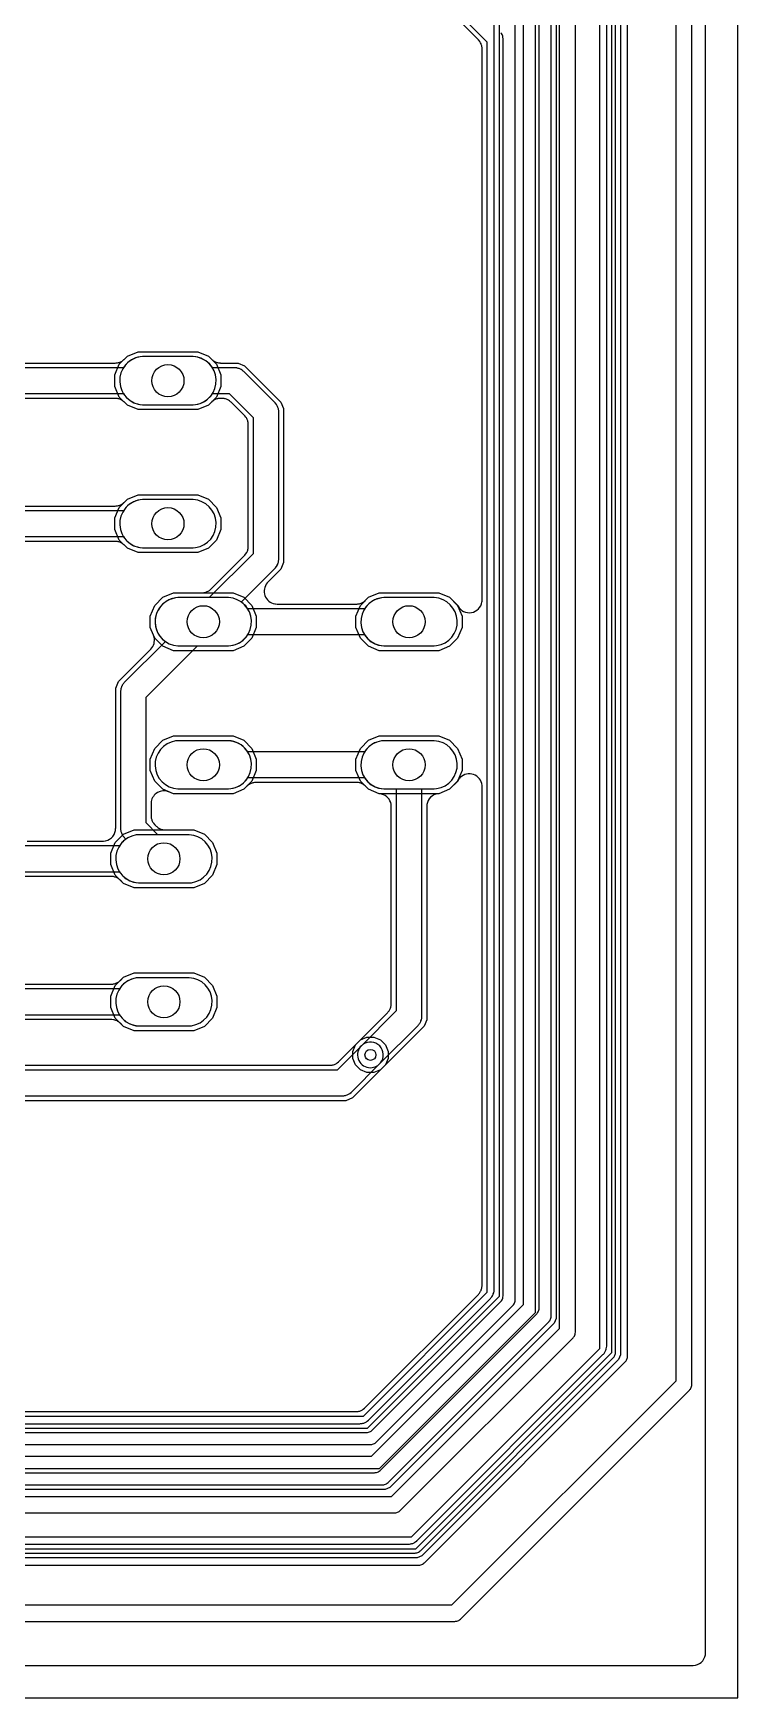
# Model space of a CAD drawing. Header units: millimetres. Extents: x -1 to 100, y 0 to 80.
# Drawn here: x 77.7 to 100, y 0 to 52.6 of the extents above; entities that cross this region are included whole.
import ezdxf

# ---------------------------------------------------------------- set-up
doc = ezdxf.new("R2010")
doc.units = ezdxf.units.MM

msp = doc.modelspace()

# ---------------------------------------------------------------- linework, layer by layer
at = {"layer": '16_copper'}
for points in [[(33.59, 13.96), (45.063, 2.487), (45.078, 2.475), (45.093, 2.462, 0.118893), (45.203, 2.416), (45.243, 2.413, 0.000218), (45.243, 2.413), (91.059, 2.413), (91.078, 2.415), (91.098, 2.416, 0.118891), (91.208, 2.461), (91.238, 2.487), (91.239, 2.487), (91.239, 2.487), (98.478, 9.726), (98.49, 9.741), (98.503, 9.756, 0.118893), (98.549, 9.866), (98.552, 9.906, 0.000218), (98.552, 9.906), (98.552, 62.611)], [(36.13, 13.96), (45.825, 4.265), (45.84, 4.253), (45.855, 4.24, 0.118893), (45.965, 4.194), (46.005, 4.191, 0.000218), (46.005, 4.191), (89.916, 4.191), (89.935, 4.193), (89.955, 4.194, 0.118891), (90.065, 4.239), (90.095, 4.265), (90.096, 4.265), (90.096, 4.265), (96.446, 10.615), (96.458, 10.63), (96.471, 10.645, 0.118893), (96.517, 10.755), (96.52, 10.795, 0.000218), (96.52, 10.795), (96.52, 62.865)], [(46.342, 4.851), (89.579, 4.851), (89.579, 4.851), (89.579, 4.851), (89.603, 4.853), (89.63, 4.855), (89.63, 4.855), (89.63, 4.855), (89.653, 4.859), (89.679, 4.864), (89.679, 4.864), (89.679, 4.864, 0.030914), (89.727, 4.879), (89.727, 4.879), (89.727, 4.879, 0.030916), (89.773, 4.9), (89.773, 4.9), (89.773, 4.9, 0.030915), (89.816, 4.927), (89.816, 4.927), (89.816, 4.927), (89.816, 4.927), (89.855, 4.959), (89.862, 4.966), (89.867, 4.97), (95.741, 10.844), (95.741, 10.844), (95.741, 10.844), (95.754, 10.86), (95.774, 10.882), (95.774, 10.882), (95.774, 10.882), (95.785, 10.898), (95.802, 10.924), (95.802, 10.924), (95.802, 10.924), (95.812, 10.942), (95.825, 10.968), (95.825, 10.969), (95.825, 10.969), (95.831, 10.984), (95.843, 11.016, 0.000102), (95.843, 11.016), (95.847, 11.033), (95.854, 11.065), (95.854, 11.065), (95.854, 11.065), (95.854, 11.065), (95.859, 11.115), (95.859, 11.125), (95.86, 11.132), (95.86, 62.528)], [(94.259, 61.422), (94.259, 11.984), (94.198, 11.835), (89.003, 6.64), (88.854, 6.579), (51.004, 6.579), (50.855, 6.64), (50.683, 6.812), (44.513, 12.983), (44.509, 12.985), (44.506, 12.989, 0.21768), (44.183, 13.099), (44.178, 13.099), (43.723, 13.099), (43.34, 13.257), (43.047, 13.55), (43.035, 13.578, 0.610149), (42.315, 13.638)], [(51.085, 6.731), (88.773, 6.731), (88.792, 6.733), (88.812, 6.734, 0.118891), (88.922, 6.779), (88.952, 6.805), (88.953, 6.805), (88.953, 6.805), (94.033, 11.885), (94.045, 11.9), (94.058, 11.915, 0.118893), (94.104, 12.025), (94.107, 12.065, 0.000218), (94.107, 12.065), (94.107, 61.341)], [(52.355, 8.001), (88.392, 8.001), (88.411, 8.003), (88.431, 8.004, 0.118891), (88.541, 8.049), (88.571, 8.075), (88.572, 8.075), (88.572, 8.075), (92.89, 12.393), (92.902, 12.408), (92.915, 12.423, 0.118893), (92.961, 12.533), (92.964, 12.573, 0.000218), (92.964, 12.573), (92.964, 60.833)], [(52.692, 8.661), (88.055, 8.661), (88.055, 8.661), (88.055, 8.661), (88.079, 8.663), (88.106, 8.665), (88.106, 8.665), (88.106, 8.665), (88.129, 8.669), (88.155, 8.674), (88.155, 8.674), (88.155, 8.674, 0.030914), (88.203, 8.689), (88.203, 8.689), (88.203, 8.689, 0.030916), (88.249, 8.71), (88.249, 8.71), (88.249, 8.71, 0.030915), (88.292, 8.737), (88.292, 8.737), (88.292, 8.737), (88.292, 8.737), (88.331, 8.769), (88.338, 8.776), (88.343, 8.78), (92.185, 12.622), (92.185, 12.622), (92.185, 12.622), (92.198, 12.637), (92.218, 12.66), (92.218, 12.66), (92.218, 12.66), (92.229, 12.676), (92.246, 12.702), (92.246, 12.702), (92.246, 12.702), (92.256, 12.721), (92.269, 12.746), (92.269, 12.747), (92.269, 12.747), (92.276, 12.765), (92.287, 12.794, 0.000102), (92.287, 12.794), (92.291, 12.814), (92.298, 12.843), (92.298, 12.843), (92.298, 12.843), (92.298, 12.843), (92.303, 12.893), (92.303, 12.903), (92.304, 12.91), (92.304, 60.496)]]:
    msp.add_lwpolyline(points, format="xyb", dxfattribs=at)
for points in [[(96.012, 62.76), (96.012, 10.9), (89.811, 4.699), (46.11, 4.699), (36.49, 14.32)], [(98.044, 62.506), (98.044, 10.011), (90.954, 2.921), (45.348, 2.921), (33.95, 14.32)], [(93.599, 61.236), (93.599, 12.17), (88.668, 7.239), (51.19, 7.239)], [(92.456, 60.728), (92.456, 12.678), (88.287, 8.509), (52.46, 8.509)]]:
    msp.add_lwpolyline(points, dxfattribs=at)
for points in [[(81.047, 40.716), (80.711, 40.855), (80.454, 41.113), (80.315, 41.449), (80.315, 41.812), (80.454, 42.149), (80.711, 42.406), (81.047, 42.545), (82.935, 42.545), (83.271, 42.406), (83.528, 42.149), (83.668, 41.812), (83.668, 41.449), (83.528, 41.113), (83.271, 40.855), (82.935, 40.716)], [(81.047, 36.195), (80.711, 36.334), (80.454, 36.591), (80.315, 36.928), (80.315, 37.291), (80.454, 37.627), (80.711, 37.885), (81.047, 38.024), (82.935, 38.024), (83.271, 37.885), (83.528, 37.627), (83.668, 37.291), (83.668, 36.928), (83.528, 36.591), (83.271, 36.334), (82.935, 36.195)], [(82.165, 33.096), (81.829, 33.235), (81.572, 33.493), (81.432, 33.829), (81.432, 34.192), (81.572, 34.529), (81.829, 34.786), (82.165, 34.925), (84.053, 34.925), (84.389, 34.786), (84.646, 34.529), (84.785, 34.192), (84.785, 33.829), (84.646, 33.493), (84.389, 33.235), (84.053, 33.096)], [(88.667, 33.096), (88.331, 33.235), (88.074, 33.493), (87.935, 33.829), (87.935, 34.192), (88.074, 34.529), (88.331, 34.786), (88.667, 34.925), (90.555, 34.925), (90.891, 34.786), (91.148, 34.529), (91.288, 34.192), (91.288, 33.829), (91.148, 33.493), (90.891, 33.235), (90.555, 33.096)], [(82.165, 28.575), (81.829, 28.714), (81.572, 28.971), (81.432, 29.308), (81.432, 29.671), (81.572, 30.007), (81.829, 30.265), (82.165, 30.404), (84.053, 30.404), (84.389, 30.265), (84.646, 30.007), (84.785, 29.671), (84.785, 29.308), (84.646, 28.971), (84.389, 28.714), (84.053, 28.575)], [(80.92, 25.603), (80.584, 25.742), (80.327, 26), (80.188, 26.336), (80.188, 26.699), (80.327, 27.036), (80.584, 27.293), (80.92, 27.432), (82.808, 27.432), (83.144, 27.293), (83.401, 27.036), (83.541, 26.699), (83.541, 26.336), (83.401, 26), (83.144, 25.742), (82.808, 25.603)], [(80.92, 21.082), (80.584, 21.221), (80.327, 21.478), (80.188, 21.815), (80.188, 22.178), (80.327, 22.514), (80.584, 22.772), (80.92, 22.911), (82.808, 22.911), (83.144, 22.772), (83.401, 22.514), (83.541, 22.178), (83.541, 21.815), (83.401, 21.478), (83.144, 21.221), (82.808, 21.082)]]:
    msp.add_lwpolyline(points, close=True, dxfattribs=at)
for points in [[(82.865, 40.876, 0.906347), (82.791, 42.393), (81.192, 42.393), (81.117, 42.385, 0.906347), (81.192, 40.869), (82.791, 40.869)], [(82.865, 36.355, 0.906347), (82.791, 37.871), (81.192, 37.871), (81.117, 37.864, 0.906347), (81.192, 36.347), (82.791, 36.347)], [(83.983, 33.256, 0.906347), (83.908, 34.773), (82.309, 34.773), (82.235, 34.765, 0.906347), (82.309, 33.249), (83.908, 33.249)], [(90.485, 33.256, 0.906347), (90.411, 34.773), (88.812, 34.773), (88.737, 34.765, 0.906347), (88.812, 33.249), (90.411, 33.249)], [(83.983, 28.735, 0.906347), (83.908, 30.251), (82.309, 30.251), (82.235, 30.244, 0.906347), (82.309, 28.727), (83.908, 28.727)], [(88.281, 19.761), (88.075, 19.846), (87.918, 20.003), (87.833, 20.209), (87.833, 20.431), (87.918, 20.637), (88.933, 21.652), (88.933, 21.652), (88.933, 21.652), (88.946, 21.666), (88.967, 21.689), (88.967, 21.689), (88.967, 21.69), (88.979, 21.707), (88.995, 21.731), (88.995, 21.731), (88.995, 21.731), (89.005, 21.749), (89.018, 21.776), (89.018, 21.776), (89.018, 21.776), (89.025, 21.795), (89.036, 21.823, 0.000102), (89.036, 21.823), (89.04, 21.844), (89.047, 21.872), (89.047, 21.872), (89.047, 21.872), (89.047, 21.873), (89.052, 21.922), (89.052, 21.932), (89.052, 21.939), (89.052, 28.169), (89.052, 28.177), (89.052, 28.186, 0.286549), (88.809, 28.541), (88.793, 28.547), (88.778, 28.553, 0.039263), (88.713, 28.569), (88.701, 28.57), (88.679, 28.574), (88.67, 28.574), (88.331, 28.714), (88.074, 28.971), (87.935, 29.308), (87.935, 29.671), (88.074, 30.007), (88.331, 30.265), (88.667, 30.404), (90.555, 30.404), (90.891, 30.265), (91.148, 30.007), (91.288, 29.671), (91.288, 29.308), (91.148, 28.971), (90.891, 28.714), (90.552, 28.574), (90.543, 28.573), (90.526, 28.572, 0.331925), (90.176, 28.235), (90.175, 28.224, 0.027417), (90.171, 28.18), (90.17, 28.169), (90.17, 21.428), (90.085, 21.223), (88.709, 19.846), (88.503, 19.761)], [(88.442, 19.917, 0.124672), (88.628, 19.989), (88.679, 20.033), (89.899, 21.252), (89.899, 21.252), (89.899, 21.252), (89.912, 21.267), (89.932, 21.29), (89.932, 21.29), (89.932, 21.29), (89.944, 21.308), (89.96, 21.331), (89.96, 21.331), (89.96, 21.331), (89.971, 21.351), (89.983, 21.376), (89.983, 21.376), (89.983, 21.376), (89.989, 21.391), (90.001, 21.423, 0.000102), (90.001, 21.423), (90.006, 21.445), (90.012, 21.472), (90.012, 21.472), (90.012, 21.473), (90.012, 21.473), (90.017, 21.522), (90.017, 21.533), (90.018, 21.539), (90.018, 28.727), (90.411, 28.727), (90.485, 28.735, 0.906347), (90.411, 30.251), (88.812, 30.251), (88.737, 30.244, 0.906347), (88.812, 28.727), (89.205, 28.727), (89.205, 21.708), (88.105, 20.607), (88.071, 20.57, 0.624365), (88.392, 19.914)], [(82.738, 25.763, 0.906347), (82.664, 27.28), (81.065, 27.28), (80.99, 27.272, 0.906347), (81.065, 25.756), (82.664, 25.756)], [(82.738, 21.242, 0.906347), (82.664, 22.758), (81.065, 22.758), (80.99, 22.751, 0.906347), (81.065, 21.234), (82.664, 21.234)]]:
    msp.add_lwpolyline(points, format="xyb", close=True, dxfattribs=at)
at = {"layer": '1_copper'}
for points in [[(0.152, 1.016), (98.578, 1.016), (98.586, 1.017), (98.595, 1.016, 0.35496), (98.978, 1.356), (98.979, 1.367, 0.027417), (98.983, 1.411), (98.984, 1.422), (98.984, 78.578)], [(77.153, 42.189), (80.327, 42.189), (80.327, 42.189), (80.327, 42.189), (80.35, 42.191), (80.377, 42.193), (80.377, 42.193), (80.377, 42.193), (80.4, 42.197), (80.426, 42.202), (80.426, 42.202), (80.426, 42.202, 0.030914), (80.474, 42.217), (80.474, 42.217), (80.474, 42.217, 0.030916), (80.52, 42.238), (80.52, 42.238), (80.52, 42.238), (80.54, 42.251), (80.563, 42.265), (80.563, 42.265), (80.563, 42.265), (80.563, 42.265), (80.602, 42.297), (80.609, 42.304), (80.614, 42.308), (80.711, 42.406), (81.047, 42.545), (82.935, 42.545), (83.271, 42.406), (83.369, 42.308), (83.369, 42.308), (83.369, 42.308), (83.385, 42.294), (83.406, 42.275), (83.406, 42.275), (83.406, 42.275), (83.424, 42.263), (83.448, 42.247), (83.448, 42.247), (83.448, 42.247), (83.468, 42.236), (83.493, 42.224), (83.493, 42.224), (83.493, 42.224), (83.514, 42.216), (83.54, 42.206, 0.000102), (83.54, 42.206), (83.562, 42.201), (83.589, 42.195), (83.589, 42.195), (83.589, 42.195), (83.59, 42.195), (83.639, 42.19), (83.649, 42.19), (83.656, 42.189), (84.211, 42.189), (84.416, 42.104), (85.564, 40.957), (85.649, 40.751), (85.649, 35.881), (85.564, 35.675), (85.349, 35.461), (85.152, 35.263), (85.14, 35.251), (85.129, 35.238, 0.582075), (85.372, 34.575), (85.379, 34.574), (85.389, 34.573), (85.439, 34.569), (85.439, 34.569), (87.947, 34.569), (87.947, 34.569), (87.947, 34.569), (87.97, 34.571), (87.997, 34.573), (87.997, 34.573), (87.997, 34.573), (88.02, 34.577), (88.046, 34.582), (88.046, 34.582), (88.046, 34.582, 0.030914), (88.094, 34.597), (88.094, 34.597), (88.094, 34.597, 0.030916), (88.14, 34.618), (88.14, 34.618), (88.14, 34.618, 0.030915), (88.183, 34.645), (88.183, 34.645), (88.183, 34.645), (88.183, 34.645), (88.222, 34.677), (88.229, 34.684), (88.234, 34.688), (88.331, 34.786), (88.667, 34.925), (90.555, 34.925), (90.891, 34.786), (91.151, 34.526), (91.159, 34.509, 0.714147), (91.917, 34.636), (91.917, 34.639), (91.918, 34.644), (91.923, 34.694), (91.922, 34.699), (91.923, 34.703), (91.923, 52.114), (91.923, 52.114), (91.923, 52.114), (91.921, 52.137), (91.919, 52.165), (91.919, 52.165), (91.919, 52.165), (91.915, 52.186), (91.91, 52.214), (91.91, 52.214), (91.91, 52.214), (91.904, 52.235), (91.895, 52.262), (91.895, 52.262), (91.895, 52.262), (91.887, 52.28), (91.874, 52.308), (91.874, 52.308), (91.874, 52.308, 0.030915), (91.847, 52.351), (91.847, 52.351), (91.847, 52.351), (91.847, 52.351), (91.815, 52.39), (91.808, 52.397), (91.804, 52.402), (80.342, 63.864)], [(63.404, 4.572), (89.789, 4.572), (89.808, 4.574), (89.828, 4.575, 0.118891), (89.938, 4.62), (89.968, 4.646), (89.969, 4.646), (89.969, 4.646), (96.065, 10.742), (96.077, 10.757), (96.09, 10.772, 0.118893), (96.136, 10.882), (96.139, 10.922, 0.000218), (96.139, 10.922), (96.139, 54.483)], [(67.214, 5.842), (89.154, 5.842), (89.173, 5.844), (89.193, 5.845, 0.118891), (89.303, 5.89), (89.333, 5.916), (89.334, 5.916), (89.334, 5.916), (94.795, 11.377), (94.807, 11.392), (94.82, 11.407, 0.118893), (94.866, 11.517), (94.869, 11.557, 0.000218), (94.869, 11.557), (94.869, 53.848)], [(68.484, 7.112), (88.519, 7.112), (88.538, 7.114), (88.558, 7.115, 0.118891), (88.668, 7.16), (88.698, 7.186), (88.699, 7.186), (88.699, 7.186), (93.652, 12.139), (93.664, 12.154), (93.677, 12.169, 0.118893), (93.723, 12.279), (93.726, 12.319, 0.000218), (93.726, 12.319), (93.726, 53.086)], [(69.754, 8.382), (88.265, 8.382), (88.284, 8.384), (88.304, 8.385, 0.118891), (88.414, 8.43), (88.444, 8.456), (88.445, 8.456), (88.445, 8.456), (92.509, 12.52), (92.521, 12.535), (92.534, 12.55, 0.118893), (92.58, 12.66), (92.583, 12.7, 0.000218), (92.583, 12.7), (92.583, 52.451), (92.581, 52.47), (92.58, 52.49, 0.118891), (92.535, 52.6), (92.509, 52.63)], [(76.769, 26.111), (80.457, 26.111), (80.489, 26.063, 0.224558), (81.065, 25.756), (82.664, 25.756), (82.738, 25.763, 0.906347), (82.664, 27.28), (81.677, 27.28), (81.305, 27.651), (81.305, 31.632), (82.922, 33.249), (83.908, 33.249), (83.983, 33.256, 0.198913), (84.484, 33.556), (84.516, 33.604), (88.204, 33.604), (88.236, 33.556, 0.224558), (88.812, 33.249), (90.411, 33.249), (90.485, 33.256, 0.906347), (90.411, 34.773), (88.812, 34.773), (88.737, 34.765, 0.198913), (88.236, 34.465), (88.204, 34.417), (84.516, 34.417), (84.484, 34.465, 0.073765), (84.325, 34.623), (84.308, 34.635), (85.377, 35.704), (85.377, 35.705), (85.377, 35.705), (85.391, 35.72), (85.411, 35.742), (85.411, 35.742), (85.411, 35.742), (85.423, 35.76), (85.439, 35.784), (85.439, 35.784), (85.439, 35.784), (85.449, 35.804), (85.462, 35.829), (85.462, 35.829), (85.462, 35.829), (85.468, 35.844), (85.48, 35.876, 0.000102), (85.48, 35.876), (85.485, 35.898), (85.491, 35.925), (85.491, 35.925), (85.491, 35.925), (85.491, 35.926), (85.496, 35.975), (85.496, 35.985), (85.496, 35.992), (85.496, 40.64), (85.496, 40.64), (85.496, 40.64), (85.495, 40.664), (85.493, 40.69), (85.493, 40.69), (85.493, 40.69), (85.489, 40.713), (85.484, 40.74), (85.484, 40.74), (85.484, 40.74, 0.030914), (85.469, 40.788), (85.469, 40.788), (85.469, 40.788, 0.030916), (85.447, 40.833), (85.447, 40.834), (85.447, 40.834, 0.030915), (85.421, 40.876), (85.421, 40.876), (85.421, 40.876), (85.42, 40.877), (85.389, 40.915), (85.382, 40.922), (85.377, 40.927), (84.387, 41.918), (84.387, 41.918), (84.387, 41.918), (84.374, 41.93), (84.349, 41.951), (84.349, 41.951), (84.349, 41.951), (84.334, 41.961), (84.307, 41.98), (84.307, 41.98), (84.307, 41.98), (84.288, 41.99), (84.263, 42.003), (84.263, 42.003), (84.262, 42.003), (84.241, 42.011), (84.215, 42.02, 0.000102), (84.215, 42.02), (84.193, 42.025), (84.166, 42.031), (84.166, 42.031), (84.166, 42.031), (84.166, 42.032), (84.116, 42.037), (84.106, 42.036), (84.099, 42.037), (83.398, 42.037), (83.366, 42.085, 0.224558), (82.791, 42.393), (81.192, 42.393), (81.117, 42.385, 0.198913), (80.616, 42.085), (80.584, 42.037), (76.896, 42.037)], [(76.896, 41.224), (80.584, 41.224), (80.616, 41.176, 0.224558), (81.192, 40.869), (82.791, 40.869), (82.865, 40.876, 0.198913), (83.366, 41.176), (83.398, 41.224), (83.931, 41.224), (84.684, 40.472), (84.684, 36.16), (83.296, 34.773), (82.309, 34.773), (82.235, 34.765, 0.668179), (81.892, 33.398), (81.91, 33.386), (80.612, 32.088), (80.612, 32.088), (80.612, 32.088), (80.598, 32.073), (80.578, 32.05), (80.578, 32.05), (80.578, 32.05), (80.566, 32.032), (80.55, 32.009), (80.55, 32.009), (80.55, 32.009), (80.54, 31.989), (80.527, 31.964), (80.527, 31.964), (80.527, 31.964), (80.519, 31.943), (80.509, 31.917, 0.000102), (80.509, 31.917), (80.504, 31.895), (80.498, 31.868), (80.498, 31.868), (80.498, 31.867), (80.498, 31.867), (80.493, 31.818), (80.493, 31.807), (80.493, 31.801), (80.493, 27.483), (80.493, 27.483), (80.493, 27.483), (80.494, 27.459), (80.496, 27.433), (80.496, 27.432), (80.496, 27.432), (80.5, 27.409), (80.505, 27.383), (80.505, 27.383), (80.505, 27.383, 0.030914), (80.52, 27.335), (80.52, 27.335), (80.52, 27.335, 0.030916), (80.542, 27.289), (80.542, 27.289), (80.542, 27.289, 0.030915), (80.568, 27.247), (80.568, 27.247), (80.568, 27.246), (80.569, 27.246), (80.6, 27.208), (80.607, 27.201), (80.612, 27.195), (80.665, 27.142), (80.648, 27.13), (80.59, 27.083, 0.049127), (80.489, 26.972), (80.457, 26.924), (76.769, 26.924)], [(77.546, 27.076), (79.934, 27.076), (79.942, 27.077), (79.951, 27.077, 0.35496), (80.335, 27.416), (80.336, 27.427, 0.027417), (80.339, 27.472), (80.34, 27.483), (80.34, 31.912), (80.425, 32.117), (81.447, 33.139), (81.449, 33.142), (81.453, 33.145, 0.253279), (81.555, 33.518), (81.552, 33.528), (81.544, 33.558), (81.538, 33.573), (81.535, 33.582), (81.432, 33.829), (81.432, 34.192), (81.572, 34.529), (81.829, 34.786), (82.165, 34.925), (83.065, 34.925), (83.065, 34.925), (83.065, 34.925), (83.088, 34.926), (83.115, 34.928), (83.115, 34.928), (83.115, 34.928, 0.030914), (83.164, 34.937), (83.164, 34.937), (83.165, 34.937, 0.030914), (83.212, 34.953), (83.212, 34.953), (83.213, 34.953, 0.030916), (83.258, 34.974), (83.258, 34.974), (83.258, 34.974, 0.030915), (83.301, 35.001), (83.301, 35.001), (83.301, 35.001), (83.301, 35.001), (83.34, 35.032), (83.347, 35.04), (83.352, 35.044), (84.412, 36.104), (84.412, 36.104), (84.412, 36.104), (84.425, 36.119), (84.446, 36.142), (84.446, 36.142), (84.446, 36.142), (84.458, 36.16), (84.474, 36.184), (84.474, 36.184), (84.474, 36.184), (84.483, 36.202), (84.497, 36.228), (84.497, 36.228), (84.497, 36.229), (84.503, 36.246), (84.514, 36.276, 0.000102), (84.514, 36.276), (84.519, 36.296), (84.526, 36.325), (84.526, 36.325), (84.526, 36.325), (84.526, 36.325), (84.531, 36.375), (84.531, 36.385), (84.531, 36.392), (84.531, 40.24), (84.531, 40.24), (84.531, 40.24), (84.53, 40.264), (84.528, 40.29), (84.528, 40.291), (84.528, 40.291), (84.524, 40.314), (84.519, 40.34), (84.519, 40.34), (84.519, 40.34), (84.512, 40.361), (84.503, 40.388), (84.503, 40.388), (84.503, 40.388), (84.494, 40.407), (84.482, 40.434), (84.482, 40.434), (84.482, 40.434, 0.030915), (84.456, 40.476), (84.455, 40.476), (84.455, 40.477), (84.455, 40.477), (84.424, 40.515), (84.417, 40.522), (84.412, 40.528), (83.987, 40.953), (83.987, 40.953), (83.987, 40.953), (83.974, 40.964), (83.949, 40.986), (83.949, 40.986), (83.949, 40.986), (83.932, 40.998), (83.908, 41.015), (83.908, 41.015), (83.907, 41.015), (83.888, 41.025), (83.863, 41.038), (83.863, 41.038), (83.863, 41.038), (83.843, 41.045), (83.816, 41.055, 0.000098), (83.815, 41.055), (83.794, 41.06), (83.766, 41.066), (83.766, 41.066), (83.766, 41.066), (83.766, 41.066), (83.716, 41.071), (83.706, 41.071), (83.7, 41.072), (83.656, 41.072, 0.000102), (83.656, 41.072), (83.632, 41.07), (83.606, 41.069), (83.606, 41.069), (83.605, 41.069), (83.582, 41.064), (83.556, 41.059), (83.556, 41.059), (83.556, 41.059, 0.030914), (83.508, 41.044), (83.508, 41.044), (83.508, 41.044, 0.030916), (83.462, 41.023), (83.462, 41.023), (83.462, 41.023, 0.030915), (83.42, 40.996), (83.42, 40.996), (83.42, 40.996), (83.419, 40.996), (83.381, 40.964), (83.374, 40.957), (83.369, 40.953), (83.271, 40.855), (82.935, 40.716), (81.047, 40.716), (80.711, 40.855), (80.614, 40.953), (80.614, 40.953), (80.614, 40.953), (80.601, 40.964), (80.576, 40.986), (80.576, 40.986), (80.576, 40.986), (80.559, 40.998), (80.535, 41.015), (80.534, 41.015), (80.534, 41.015), (80.515, 41.025), (80.49, 41.038), (80.49, 41.038), (80.49, 41.038), (80.47, 41.045), (80.442, 41.055, 0.000102), (80.442, 41.055), (80.421, 41.06), (80.393, 41.066), (80.393, 41.066), (80.393, 41.066), (80.393, 41.066), (80.343, 41.071), (80.333, 41.071), (80.327, 41.072), (77.153, 41.072)], [(77.153, 37.668), (80.327, 37.668), (80.327, 37.668), (80.327, 37.668), (80.35, 37.67), (80.377, 37.671), (80.377, 37.671), (80.377, 37.671), (80.4, 37.676), (80.426, 37.681), (80.426, 37.681), (80.426, 37.681, 0.030914), (80.474, 37.696), (80.474, 37.696), (80.474, 37.696, 0.030916), (80.52, 37.717), (80.52, 37.717), (80.52, 37.717), (80.539, 37.729), (80.563, 37.744), (80.563, 37.744), (80.563, 37.744), (80.563, 37.744), (80.602, 37.776), (80.609, 37.783), (80.614, 37.787), (80.711, 37.885), (81.047, 38.024), (82.935, 38.024), (83.271, 37.885), (83.528, 37.627), (83.668, 37.291), (83.668, 36.928), (83.528, 36.591), (83.271, 36.334), (82.935, 36.195), (81.047, 36.195), (80.711, 36.334), (80.614, 36.432), (80.614, 36.432), (80.614, 36.432), (80.601, 36.443), (80.576, 36.465), (80.576, 36.465), (80.576, 36.465), (80.558, 36.477), (80.535, 36.493), (80.534, 36.493), (80.534, 36.493), (80.515, 36.504), (80.49, 36.516), (80.49, 36.516), (80.49, 36.516), (80.47, 36.524), (80.442, 36.534, 0.000102), (80.442, 36.534), (80.421, 36.539), (80.393, 36.545), (80.393, 36.545), (80.393, 36.545), (80.393, 36.545), (80.343, 36.55), (80.333, 36.55), (80.327, 36.551), (77.153, 36.551)], [(76.896, 36.703), (80.584, 36.703), (80.616, 36.655, 0.224558), (81.192, 36.347), (82.791, 36.347), (82.865, 36.355, 0.906347), (82.791, 37.871), (81.192, 37.871), (81.117, 37.864, 0.198913), (80.616, 37.564), (80.584, 37.516), (76.896, 37.516)], [(70.091, 9.042), (87.928, 9.042), (87.928, 9.042), (87.928, 9.042), (87.952, 9.044), (87.979, 9.046), (87.979, 9.046), (87.979, 9.046), (88.002, 9.05), (88.028, 9.055), (88.028, 9.055), (88.028, 9.055, 0.030914), (88.076, 9.07), (88.076, 9.07), (88.076, 9.07, 0.030916), (88.122, 9.091), (88.122, 9.091), (88.122, 9.091, 0.030915), (88.165, 9.118), (88.165, 9.118), (88.165, 9.118), (88.165, 9.118), (88.204, 9.15), (88.211, 9.157), (88.216, 9.161), (91.804, 12.749), (91.804, 12.749), (91.804, 12.749), (91.817, 12.764), (91.837, 12.787), (91.837, 12.787), (91.837, 12.787), (91.849, 12.805), (91.865, 12.829), (91.865, 12.829), (91.865, 12.829), (91.874, 12.846), (91.888, 12.873), (91.888, 12.874), (91.888, 12.874), (91.895, 12.892), (91.906, 12.921, 0.000102), (91.906, 12.921), (91.91, 12.941), (91.917, 12.97), (91.917, 12.97), (91.917, 12.97), (91.917, 12.97), (91.922, 13.02), (91.922, 13.03), (91.923, 13.037), (91.923, 28.797), (91.921, 28.818), (91.92, 28.839, 0.631533), (91.229, 29.085), (91.215, 29.069), (91.201, 29.053, 0.029423), (91.171, 29.012), (91.17, 29.009), (91.167, 29.005), (91.151, 28.974), (90.891, 28.714), (90.555, 28.575), (88.667, 28.575), (88.331, 28.714), (88.234, 28.812), (88.234, 28.812), (88.234, 28.812), (88.221, 28.823), (88.196, 28.845), (88.196, 28.845), (88.196, 28.845), (88.181, 28.855), (88.155, 28.873), (88.154, 28.873), (88.154, 28.873), (88.135, 28.884), (88.11, 28.896), (88.11, 28.896), (88.11, 28.896), (88.088, 28.904), (88.062, 28.914, 0.000102), (88.062, 28.914), (88.041, 28.919), (88.013, 28.925), (88.013, 28.925), (88.013, 28.925), (88.013, 28.925), (87.963, 28.93), (87.953, 28.93), (87.947, 28.931), (84.773, 28.931), (84.773, 28.931), (84.773, 28.931), (84.75, 28.929), (84.723, 28.927), (84.723, 28.927), (84.723, 28.927), (84.7, 28.923), (84.674, 28.918), (84.674, 28.918), (84.674, 28.918, 0.030914), (84.626, 28.903), (84.626, 28.903), (84.626, 28.903, 0.030916), (84.58, 28.882), (84.58, 28.882), (84.58, 28.882, 0.030915), (84.537, 28.855), (84.537, 28.855), (84.537, 28.855), (84.537, 28.855), (84.498, 28.823), (84.491, 28.816), (84.486, 28.812), (84.389, 28.714), (84.053, 28.575), (82.165, 28.575), (82.02, 28.635), (82.008, 28.639, 0.473109), (81.463, 28.326), (81.463, 28.317), (81.46, 28.301), (81.459, 28.27), (81.458, 28.26), (81.458, 27.883), (81.458, 27.883), (81.458, 27.882), (81.459, 27.859), (81.461, 27.832), (81.461, 27.832), (81.461, 27.832, 0.030916), (81.47, 27.783), (81.47, 27.783), (81.47, 27.783, 0.030914), (81.486, 27.735), (81.486, 27.735), (81.486, 27.735), (81.496, 27.712), (81.507, 27.689), (81.507, 27.689), (81.507, 27.689, 0.029267), (81.533, 27.646), (81.534, 27.646), (81.534, 27.646), (81.534, 27.646), (81.565, 27.607), (81.572, 27.6), (81.577, 27.595), (81.621, 27.551), (81.621, 27.551), (81.621, 27.551), (81.638, 27.536), (81.659, 27.518), (81.659, 27.518), (81.659, 27.518), (81.677, 27.505), (81.7, 27.489), (81.7, 27.489), (81.701, 27.489), (81.72, 27.479), (81.745, 27.466), (81.745, 27.466), (81.745, 27.466), (81.767, 27.458), (81.792, 27.449, 0.000102), (81.793, 27.449), (81.815, 27.444), (81.842, 27.438), (81.842, 27.438), (81.842, 27.438), (81.842, 27.437), (81.892, 27.432), (81.902, 27.433), (81.908, 27.432), (82.808, 27.432), (83.144, 27.293), (83.401, 27.036), (83.541, 26.699), (83.541, 26.336), (83.401, 26), (83.144, 25.742), (82.808, 25.603), (80.92, 25.603), (80.584, 25.742), (80.487, 25.84), (80.487, 25.84), (80.487, 25.84), (80.474, 25.851), (80.449, 25.873), (80.449, 25.873), (80.449, 25.873), (80.431, 25.885), (80.408, 25.902), (80.407, 25.902), (80.407, 25.902), (80.388, 25.912), (80.363, 25.925), (80.363, 25.925), (80.363, 25.925), (80.341, 25.932), (80.315, 25.942, 0.000102), (80.315, 25.942), (80.294, 25.947), (80.266, 25.953), (80.266, 25.953), (80.266, 25.953), (80.266, 25.953), (80.216, 25.958), (80.206, 25.958), (80.2, 25.959), (77.026, 25.959)], [(76.769, 21.59), (80.457, 21.59), (80.489, 21.542, 0.224558), (81.065, 21.234), (82.664, 21.234), (82.738, 21.242, 0.906347), (82.664, 22.758), (81.065, 22.758), (80.99, 22.751, 0.198913), (80.489, 22.451), (80.457, 22.403), (76.769, 22.403)], [(77.026, 22.555), (80.2, 22.555), (80.2, 22.555), (80.2, 22.555), (80.223, 22.557), (80.25, 22.558), (80.25, 22.558), (80.25, 22.558), (80.273, 22.563), (80.299, 22.568), (80.299, 22.568), (80.299, 22.568, 0.030914), (80.347, 22.583), (80.347, 22.583), (80.347, 22.583, 0.030916), (80.393, 22.604), (80.393, 22.604), (80.393, 22.604, 0.030915), (80.436, 22.631), (80.436, 22.631), (80.436, 22.631), (80.436, 22.631), (80.475, 22.663), (80.482, 22.67), (80.487, 22.674), (80.584, 22.772), (80.92, 22.911), (82.808, 22.911), (83.144, 22.772), (83.401, 22.514), (83.541, 22.178), (83.541, 21.815), (83.401, 21.478), (83.144, 21.221), (82.808, 21.082), (80.92, 21.082), (80.584, 21.221), (80.487, 21.319), (80.487, 21.319), (80.487, 21.319), (80.472, 21.332), (80.449, 21.352), (80.449, 21.352), (80.449, 21.352), (80.432, 21.364), (80.408, 21.38), (80.407, 21.38), (80.407, 21.38), (80.388, 21.391), (80.363, 21.403), (80.363, 21.403), (80.363, 21.403), (80.341, 21.411), (80.315, 21.421, 0.000102), (80.315, 21.421), (80.294, 21.426), (80.266, 21.432), (80.266, 21.432), (80.266, 21.432), (80.266, 21.432), (80.216, 21.437), (80.206, 21.437), (80.2, 21.438), (77.026, 21.438)], [(67.049, 19.99), (87.103, 19.99), (87.103, 19.99), (87.103, 19.99), (87.127, 19.991), (87.153, 19.993), (87.154, 19.993), (87.154, 19.993), (87.177, 19.997), (87.203, 20.002), (87.203, 20.002), (87.203, 20.002), (87.225, 20.009), (87.251, 20.018), (87.251, 20.018), (87.251, 20.018, 0.030916), (87.297, 20.039), (87.297, 20.039), (87.297, 20.039, 0.030915), (87.339, 20.065), (87.339, 20.066), (87.34, 20.066), (87.34, 20.066), (87.378, 20.097), (87.385, 20.104), (87.391, 20.109), (88.075, 20.794), (88.281, 20.879), (88.503, 20.879), (88.709, 20.794), (88.866, 20.637), (88.951, 20.431), (88.951, 20.209), (88.866, 20.003), (87.82, 18.957), (87.614, 18.872), (66.538, 18.872)], [(66.65, 19.025), (87.503, 19.025), (87.503, 19.025), (87.503, 19.025), (87.527, 19.026), (87.553, 19.028), (87.553, 19.028), (87.553, 19.028), (87.576, 19.032), (87.603, 19.037), (87.603, 19.037), (87.603, 19.037, 0.030914), (87.651, 19.052), (87.651, 19.052), (87.651, 19.052, 0.030916), (87.696, 19.074), (87.697, 19.074), (87.697, 19.074, 0.030915), (87.739, 19.1), (87.739, 19.1), (87.739, 19.1), (87.74, 19.101), (87.778, 19.132), (87.785, 19.139), (87.79, 19.144), (88.679, 20.033), (88.713, 20.07, 0.865077), (88.156, 20.651), (88.105, 20.607), (87.335, 19.837), (66.818, 19.837)]]:
    msp.add_lwpolyline(points, format="xyb", dxfattribs=at)
for points in [[(80.286, 64.135), (92.075, 52.346), (92.075, 12.805), (88.16, 8.89), (69.859, 8.89)], [(96.291, 54.564), (96.291, 10.841), (96.23, 10.692), (90.019, 4.481), (89.87, 4.42), (63.323, 4.42)], [(95.631, 54.378), (95.631, 11.027), (89.684, 5.08), (63.509, 5.08)], [(94.361, 53.743), (94.361, 11.662), (89.049, 6.35), (67.319, 6.35)], [(93.218, 52.981), (93.218, 12.424), (88.414, 7.62), (68.589, 7.62)]]:
    msp.add_lwpolyline(points, dxfattribs=at)
msp.add_lwpolyline([(83.983, 28.735, 0.198913), (84.484, 29.035), (84.516, 29.083), (88.204, 29.083), (88.236, 29.035, 0.224558), (88.812, 28.727), (90.411, 28.727), (90.485, 28.735, 0.906347), (90.411, 30.251), (88.812, 30.251), (88.737, 30.244, 0.198913), (88.236, 29.944), (88.204, 29.896), (84.516, 29.896), (84.484, 29.944, 0.224558), (83.908, 30.251), (82.309, 30.251), (82.235, 30.244, 0.906347), (82.309, 28.727), (83.908, 28.727)], format="xyb", close=True, dxfattribs=at)
at = {"layer": 'drills_PTH'}
for centre in [(81.991, 41.631), (81.991, 37.109), (83.109, 34.011), (89.611, 34.011), (83.109, 29.489), (89.611, 29.489), (81.864, 26.518), (81.864, 21.996)]:
    msp.add_circle(centre, 0.508, dxfattribs=at)
at = {"layer": 'drills_via_1_16'}
msp.add_circle((88.392, 20.32), 0.175, dxfattribs=at)
at = {"layer": 'outline'}
msp.add_lwpolyline([(-1.27, 0), (100, 0), (100, 80), (-1.27, 80), (-1.27, 0)], close=True, dxfattribs=at)

doc.saveas('drawing.dxf')
